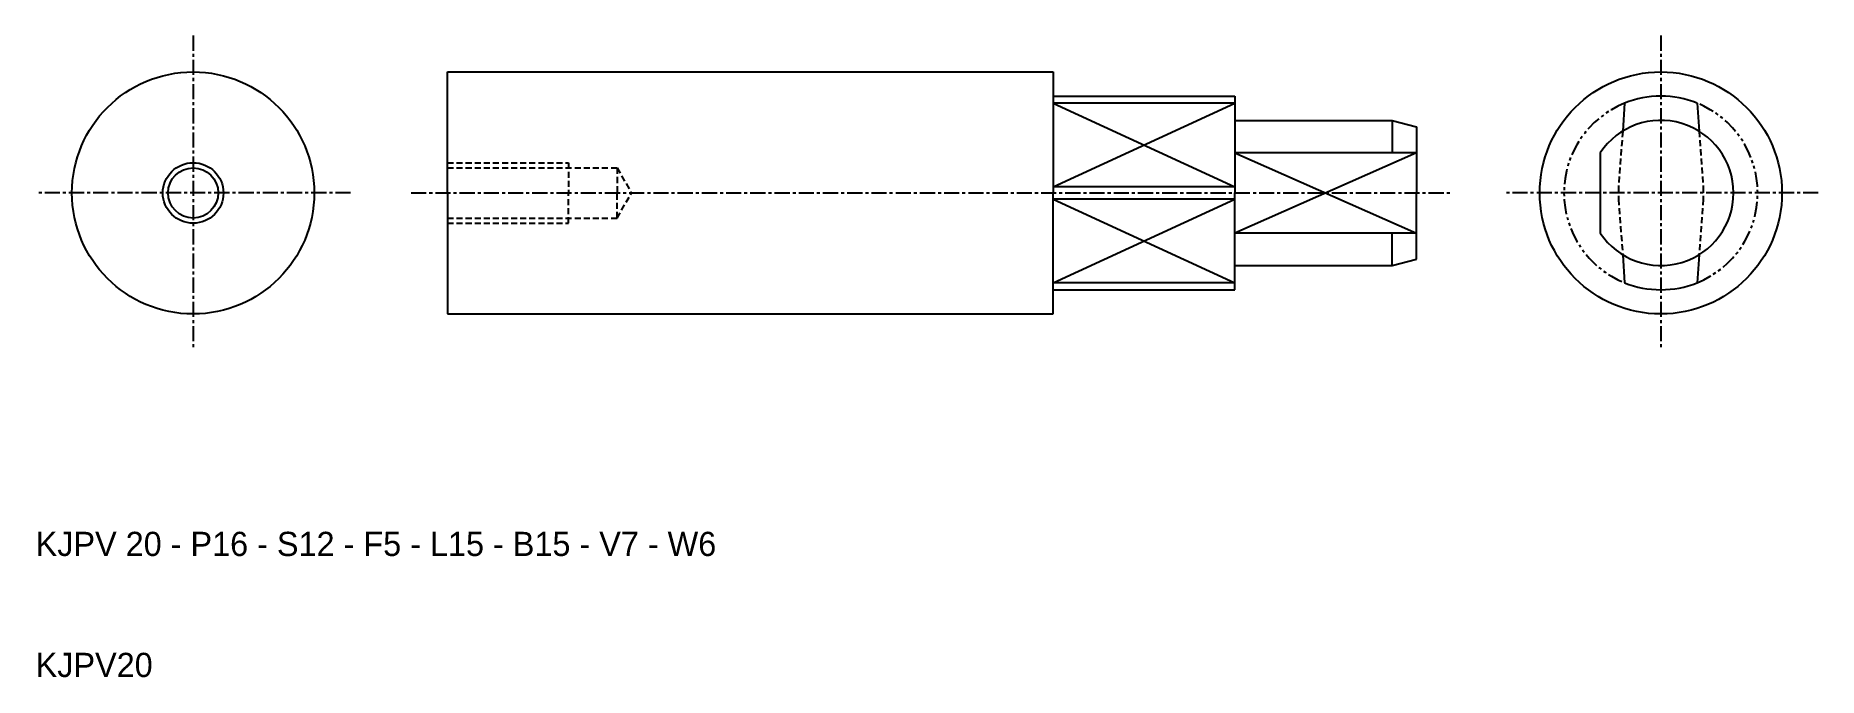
# Model space of a CAD drawing. Extents: x 10 to 157, y 10 to 63.
import ezdxf

# ---------------------------------------------------------------- set-up
doc = ezdxf.new("R2010")
doc.units = 0
for name, pattern in [('CENTER', [2, 1.25, -0.25, 0.25, -0.25]), ('DASHED', [0.75, 0.5, -0.25]), ('PHANTOM', [2.5, 1.25, -0.25, 0.25, -0.25, 0.25, -0.25])]:
    doc.linetypes.add(name, pattern=pattern)
doc.layers.get('0').update_dxf_attribs({"linetype": 'CONTINUOUS'})
doc.layers.add('CENTER', color=1, linetype='CENTER')

msp = doc.modelspace()

# ---------------------------------------------------------------- linework, layer by layer
at = {"color": 7, "linetype": 'CONTINUOUS'}
for p, q in [((44, 60), (94, 60)), ((44, 50), (44, 60)), ((94, 60), (94, 58)), ((94, 58), (94, 50)), ((94, 58), (109, 58)), ((109, 57.42), (94, 57.42)), ((109, 58), (109, 56)), ((141.17, 57.42), (141.02, 55.1)), ((147.17, 57.42), (147.33, 55.1)), ((109, 56), (109, 50)), ((109, 56), (122, 56)), ((122, 56), (124, 55.46)), ((122, 56), (122, 53.32)), ((124, 55.46), (124, 50)), ((124, 53.32), (109, 53.32)), ((139.17, 53.32), (139.17, 46.68)), ((109, 50.5), (94, 50.5)), ((44, 50), (44, 40)), ((94, 42), (94, 50)), ((109, 49.5), (94, 49.5)), ((109, 44), (109, 50)), ((124, 44.54), (124, 50)), ((124, 46.68), (109, 46.68)), ((122, 44), (122, 46.68)), ((122, 44), (124, 44.54)), ((141.02, 44.9), (141.17, 42.58)), ((147.33, 44.9), (147.17, 42.58)), ((109, 42), (109, 44)), ((109, 44), (122, 44)), ((109, 42.58), (94, 42.58)), ((94, 40), (94, 42)), ((94, 42), (109, 42)), ((44, 40), (94, 40))]:
    msp.add_line(p, q, dxfattribs=at)
at = {"color": 3, "linetype": 'CONTINUOUS'}
for p, q in [((94, 50.5), (109, 57.42)), ((94, 57.42), (109, 50.5)), ((109, 53.32), (124, 46.68)), ((124, 53.32), (109, 46.68)), ((94, 42.58), (109, 49.5)), ((94, 49.5), (109, 42.58))]:
    msp.add_line(p, q, dxfattribs=at)
at = {"color": 3, "linetype": 'DASHED'}
for p, q in [((141.02, 55.1), (140.67, 50.5)), ((147.33, 55.1), (147.67, 50.5)), ((44, 52.5), (54, 52.5)), ((44, 52.07), (58, 52.07)), ((54, 52.5), (54, 50)), ((58, 52.07), (59.19, 50)), ((58, 52.07), (58, 50)), ((140.67, 50.5), (140.67, 49.5)), ((147.67, 50.5), (147.67, 49.5)), ((54, 47.5), (54, 50)), ((58, 47.93), (59.19, 50)), ((58, 47.93), (58, 50)), ((140.67, 49.5), (141.02, 44.9)), ((147.67, 49.5), (147.33, 44.9)), ((44, 47.93), (58, 47.93)), ((44, 47.5), (54, 47.5))]:
    msp.add_line(p, q, dxfattribs=at)
at = {"color": 7, "linetype": 'CONTINUOUS'}
for centre, radius in [((23, 50), 10), ((144.17, 50), 10), ((23, 50), 2.07)]:
    msp.add_circle(centre, radius, dxfattribs=at)
at = {"color": 3, "linetype": 'CONTINUOUS'}
msp.add_circle((23, 50), 2.5, dxfattribs=at)
at = {"color": 3, "linetype": 'PHANTOM'}
for start, end in [(112.0243, 247.9757), (292.0243, 67.9757)]:
    msp.add_arc((144.17, 50), 8, start, end, dxfattribs=at)
at = {"color": 7, "linetype": 'CONTINUOUS'}
for radius, start, end in [(8, 67.9757, 112.0243), (6, 213.5573, 146.4427), (8, 247.9757, 292.0243)]:
    msp.add_arc((144.17, 50), radius, start, end, dxfattribs=at)
at = {"layer": 'CENTER', "color": 1, "linetype": 'CENTER'}
for p, q in [((23, 63), (23, 37)), ((144.17, 63), (144.17, 37)), ((36, 50), (10, 50)), ((41, 50), (127, 50)), ((157.17, 50), (131.17, 50))]:
    msp.add_line(p, q, dxfattribs=at)

# ---------------------------------------------------------------- texts
at = {"color": 7, "linetype": 'CONTINUOUS'}
for s, p in [('KJPV 20 - P16 - S12 - F5 - L15 - B15 - V7 - W6', (10, 20)), ('KJPV20', (10, 10))]:
    msp.add_text(s, height=2, dxfattribs=at).set_placement(p)

doc.saveas('drawing.dxf')
